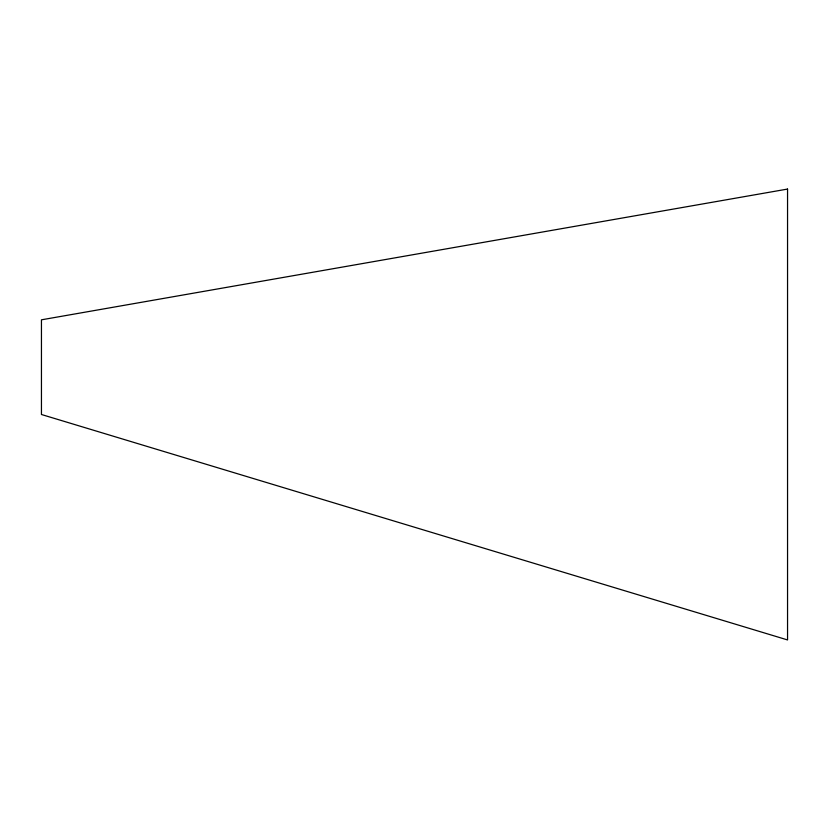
<?xml version="1.0" encoding="UTF-8"?>
<svg xmlns="http://www.w3.org/2000/svg" width="829" height="829" viewBox="0 0 829 829"><rect width="100%" height="100%" fill="white"/><g stroke="black" fill="none" stroke-linecap="round" stroke-linejoin="round"><path stroke-width="1.24" d="M787.55 189.064L41.45 319.818L41.45 414.5L787.55 639.936L787.55 189.064"/></g></svg>
